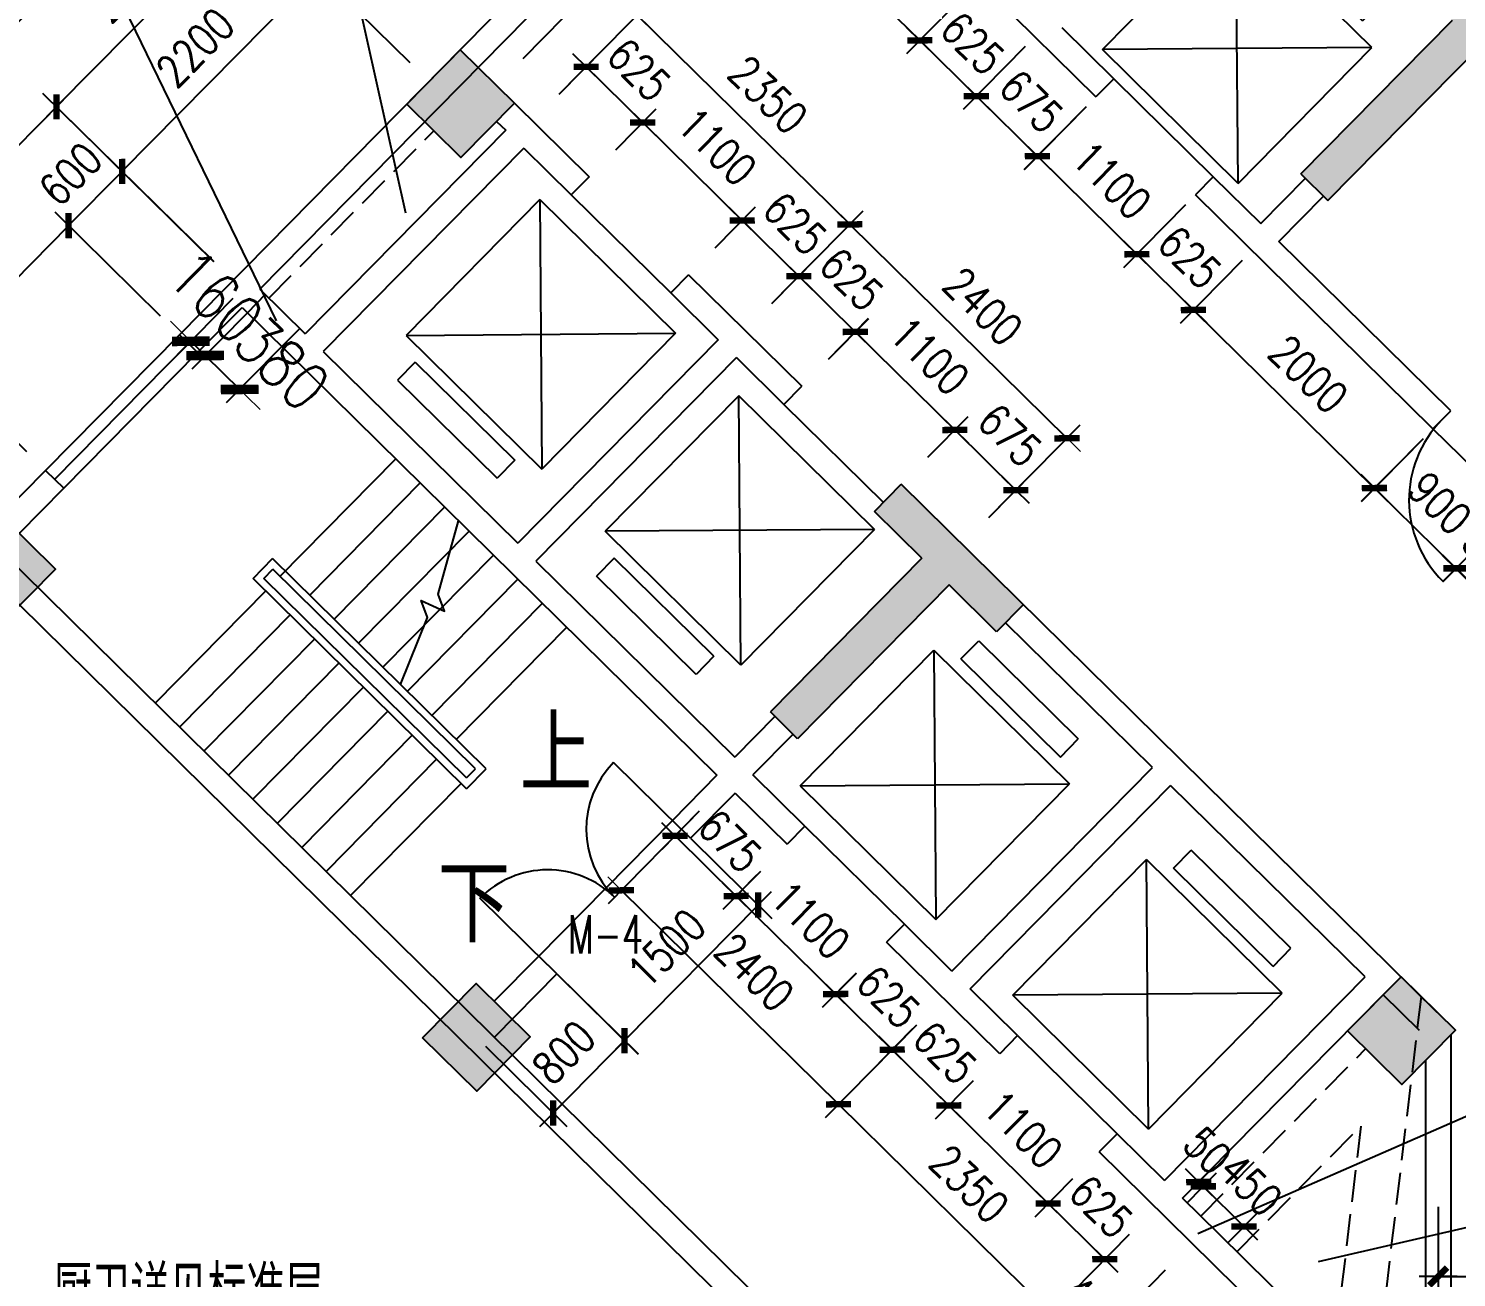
# Model space of a CAD drawing. Extents: x -357449 to -117302, y 127569 to 244935.
# Drawn here: x -188552 to -177310, y 225744 to 235580 of the extents above; entities that cross this region are included whole.
import ezdxf
from ezdxf.enums import TextEntityAlignment as Align

# ---------------------------------------------------------------- set-up
doc = ezdxf.new("R2010")
doc.units = 0
doc.header["$MEASUREMENT"] = 0
doc.linetypes.add('DASH', pattern=[0.35, 0.25, -0.1])
doc.layers.get('0').update_dxf_attribs({"linetype": 'CONTINUOUS'})
doc.layers.get('DEFPOINTS').update_dxf_attribs({"linetype": 'CONTINUOUS'})
for name, color, linetype in [('1', 8, 'CONTINUOUS'), ('2', 4, 'CONTINUOUS'), ('COLUMN', 4, 'CONTINUOUS'), ('F', 31, 'CONTINUOUS'), ('WALL', 1, 'CONTINUOUS'), ('WINDOW', 4, 'CONTINUOUS'), ('WINDOWS', 4, 'CONTINUOUS'), ('阳台', 4, 'CONTINUOUS')]:
    doc.layers.add(name, color=color, linetype=linetype)
doc.layers.add('AXIS', color=3, linetype='CONTINUOUS', lineweight=9)
doc.styles.add('_HZTXT', font='txt.shx', dxfattribs={"bigfont": 'fs.shx'})
doc.styles.add('DIM_FONT', font='SIMPLEX.shx', dxfattribs={"width": 0.8})
doc.styles.add('FS', font='txt.shx', dxfattribs={"width": 0.66, "height": 150, "bigfont": 'fs.shx'})
doc.styles.add('H1', font='SimSun.ttf')
doc.dimstyles.new('DIMN-200', dxfattribs={"dimtxt": 300, "dimasz": 1, "dimexe": 250, "dimexo": 0, "dimgap": 150, "dimtad": 1, "dimdec": 0, "dimdsep": 46, "dimtxsty": 'DIM_FONT', "dimblk": '_DIMX', "dimcen": 2.5, "dimclrd": 256, "dimclre": 256, "dimclrt": 4, "dimadec": 0, "dimazin": 0, "dimtfac": 1, "dimtdec": 0, "dimtix": 1, "dimtmove": 2, "dimatfit": 3, "dimldrblk": '_DIMX', "dimfxl": 0, "dimtolj": 1, "dimtzin": 0, "dimarcsym": 0})
doc.dimstyles.get("Standard").update_dxf_attribs({"dimtxt": 375, "dimasz": 1, "dimexe": 150, "dimexo": 0, "dimgap": 200, "dimtad": 1, "dimdec": 0, "dimzin": 0, "dimdsep": 46, "dimtxsty": 'DIM_FONT', "dimblk1": '_DIMX', "dimblk2": '_DIMX', "dimsah": 1, "dimcen": 200, "dimclrd": 256, "dimclre": 256, "dimclrt": 4, "dimadec": 0, "dimazin": 0, "dimtfac": 1, "dimtdec": 0, "dimtix": 1, "dimtmove": 2, "dimatfit": 3, "dimldrblk": '_DIMX', "dimfxl": 0, "dimtolj": 1, "dimtzin": 0, "dimarcsym": 0})

# ---------------------------------------------------------------- blocks, each defined once
blk = doc.blocks.new('_DIMX')
blk.add_line((-150, 0), (150, 0))
at = {"const_width": 50}
blk.add_lwpolyline([(-70, -70), (70, 70)], dxfattribs=at)
blk = doc.blocks.new('*D1625')
at = {"layer": 'AXIS', "lineweight": -2}
for p, q in [((-180837, 239793), (-179420, 241231)), ((-171905, 233614), (-179525, 241123)), ((-173216, 232283), (-171799, 233721))]:
    blk.add_line(p, q, dxfattribs=at)
at = {"layer": 'DEFPOINTS', "color": 0}
for p in [(-179526, 241124), (-180837, 239793), (-173216, 232283)]:
    blk.add_point(p, dxfattribs=at)
at = {"layer": 'AXIS', "lineweight": -2}
for p, rotation in [((-179526, 241124), 135.4212849043528), ((-171904, 233614), 315.4212849043528)]:
    blk.add_blockref('_DIMX', p, dxfattribs=dict(at, rotation=rotation))
at = {"layer": 'AXIS', "color": 4, "insert": (-175522, 237565), "char_height": 250, "attachment_point": 5, "rotation": 315.4213, "style": 'DIM_FONT'}
blk.add_mtext('\\A1;10700', dxfattribs=at)
blk = doc.blocks.new('*D1510')
at = {"layer": 'AXIS', "lineweight": -2}
for p, q in [((-181126, 239797), (-182959, 241603)), ((-182853, 241497), (-202293, 221770)), ((-200567, 220068), (-202400, 221875))]:
    blk.add_line(p, q, dxfattribs=at)
at = {"layer": 'DEFPOINTS', "color": 0}
for p in [(-181126, 239797), (-202293, 221769), (-200567, 220068)]:
    blk.add_point(p, dxfattribs=at)
at = {"layer": 'AXIS', "lineweight": -2}
for p, rotation in [((-182853, 241498), 45.42128490415822), ((-202293, 221769), 225.4212849041582)]:
    blk.add_blockref('_DIMX', p, dxfattribs=dict(at, rotation=rotation))
at = {"layer": 'AXIS', "color": 4, "insert": (-192769, 231827), "char_height": 250, "attachment_point": 5, "rotation": 45.4213, "style": 'DIM_FONT'}
blk.add_mtext('\\A1;27698', dxfattribs=at)
blk = doc.blocks.new('A$C42896F79')
at = {"layer": '1'}
for p, q in [((1121, 2195), (68, 1126)), ((1121, 2195), (2189, 1142)), ((1121, 2195), (1137, 73)), ((68, 1126), (2189, 1142)), ((68, 1126), (1137, 73)), ((2189, 1142), (1137, 73)), ((140, 915), (0, 772)), ((140, 915), (924, 142)), ((0, 772), (784, 0)), ((924, 142), (784, 0))]:
    blk.add_line(p, q, dxfattribs=at)
blk = doc.blocks.new('*D1635')
at = {"layer": 'AXIS', "lineweight": -2}
for p, q in [((-187092, 233743), (-187922, 234560)), ((-188237, 234028), (-187815, 234455)), ((-187815, 234456), (-187814, 234457)), ((-187513, 233315), (-188343, 234133)), ((-188237, 234027), (-188238, 234026))]:
    blk.add_line(p, q, dxfattribs=at)
at = {"layer": 'DEFPOINTS', "color": 0}
for p in [(-187815, 234455), (-187092, 233743), (-187513, 233315)]:
    blk.add_point(p, dxfattribs=at)
at = {"layer": 'AXIS', "lineweight": -2}
for p, rotation in [((-187815, 234455), 225.421284904168), ((-188237, 234028), 45.42128490416798)]:
    blk.add_blockref('_DIMX', p, dxfattribs=dict(at, rotation=rotation))
at = {"layer": 'AXIS', "color": 4, "insert": (-188222, 234434), "char_height": 250, "attachment_point": 5, "rotation": 45.4213, "style": 'DIM_FONT'}
blk.add_mtext('\\A1;600', dxfattribs=at)
blk = doc.blocks.new('*D1628')
at = {"layer": 'AXIS', "lineweight": -2}
for p, q in [((-184916, 235951), (-185746, 236769)), ((-185640, 236663), (-186271, 236023)), ((-185548, 235310), (-186378, 236127))]:
    blk.add_line(p, q, dxfattribs=at)
at = {"layer": 'DEFPOINTS', "color": 0}
for p in [(-186271, 236022), (-184916, 235951), (-185548, 235310)]:
    blk.add_point(p, dxfattribs=at)
at = {"layer": 'AXIS', "lineweight": -2}
for p, rotation in [((-185640, 236663), 45.42128490416662), ((-186271, 236022), 225.4212849041666)]:
    blk.add_blockref('_DIMX', p, dxfattribs=dict(at, rotation=rotation))
at = {"layer": 'AXIS', "color": 4, "insert": (-186151, 236536), "char_height": 250, "attachment_point": 5, "rotation": 45.4213, "style": 'DIM_FONT'}
blk.add_mtext('\\A1;900', dxfattribs=at)
blk = doc.blocks.new('*D698')
at = {"layer": 'DEFPOINTS', "color": 0}
for p in [(-176931, 231718), (-176718, 231507), (-177101, 231118)]:
    blk.add_point(p, dxfattribs=at)
at = {"layer": 'WINDOW', "lineweight": -2}
for p, q in [((-176931, 231718), (-177420, 231222)), ((-176718, 231507), (-177207, 231011)), ((-177316, 231329), (-177316, 231330)), ((-177315, 231328), (-177101, 231118)), ((-177101, 231117), (-177100, 231116))]:
    blk.add_line(p, q, dxfattribs=at)
for p, rotation in [((-177315, 231328), 315.4212849012927), ((-177101, 231118), 135.4212849012927)]:
    blk.add_blockref('_DIMX', p, dxfattribs=dict(at, rotation=rotation))
at = {"layer": 'WINDOW', "color": 4, "insert": (-177015, 231419), "char_height": 250, "attachment_point": 5, "rotation": 315.4213, "style": 'DIM_FONT'}
blk.add_mtext('\\A1;300', dxfattribs=at)
blk = doc.blocks.new('*D694')
at = {"layer": 'DEFPOINTS', "color": 0}
for p in [(-179442, 234192), (-178997, 233753), (-179381, 233364)]:
    blk.add_point(p, dxfattribs=at)
at = {"layer": 'WINDOW', "lineweight": -2}
for p, q in [((-179442, 234192), (-179931, 233696)), ((-179826, 233803), (-179827, 233804)), ((-179826, 233803), (-179381, 233364)), ((-178997, 233753), (-179486, 233257)), ((-179380, 233363), (-179379, 233363))]:
    blk.add_line(p, q, dxfattribs=at)
for p, rotation in [((-179826, 233803), 315.4212848956553), ((-179381, 233364), 135.4212848956553)]:
    blk.add_blockref('_DIMX', p, dxfattribs=dict(at, rotation=rotation))
at = {"layer": 'WINDOW', "color": 4, "insert": (-179410, 233779), "char_height": 250, "attachment_point": 5, "rotation": 315.4213, "style": 'DIM_FONT'}
blk.add_mtext('\\A1;625', dxfattribs=at)
blk = doc.blocks.new('*D691')
at = {"layer": 'DEFPOINTS', "color": 0}
for p in [(-181152, 235876), (-180706, 235438), (-181090, 235048)]:
    blk.add_point(p, dxfattribs=at)
at = {"layer": 'WINDOW', "lineweight": -2}
for p, q in [((-181152, 235876), (-181641, 235380)), ((-181536, 235488), (-181537, 235489)), ((-181535, 235487), (-181090, 235048)), ((-180706, 235438), (-181195, 234942)), ((-181089, 235048), (-181089, 235047))]:
    blk.add_line(p, q, dxfattribs=at)
for p, rotation in [((-181535, 235487), 315.421284895061), ((-181090, 235048), 135.421284895061)]:
    blk.add_blockref('_DIMX', p, dxfattribs=dict(at, rotation=rotation))
at = {"layer": 'WINDOW', "color": 4, "insert": (-181120, 235464), "char_height": 250, "attachment_point": 5, "rotation": 315.4213, "style": 'DIM_FONT'}
blk.add_mtext('\\A1;625', dxfattribs=at)
blk = doc.blocks.new('*D692')
at = {"layer": 'DEFPOINTS', "color": 0}
for p in [(-180706, 235438), (-180226, 234964), (-180609, 234575)]:
    blk.add_point(p, dxfattribs=at)
at = {"layer": 'WINDOW', "lineweight": -2}
for p, q in [((-180706, 235438), (-181195, 234942)), ((-181091, 235049), (-181091, 235050)), ((-181090, 235048), (-180609, 234575)), ((-180226, 234964), (-180715, 234468)), ((-180609, 234574), (-180608, 234573))]:
    blk.add_line(p, q, dxfattribs=at)
for p, rotation in [((-181090, 235048), 315.4212848955697), ((-180609, 234575), 135.4212848955697)]:
    blk.add_blockref('_DIMX', p, dxfattribs=dict(at, rotation=rotation))
at = {"layer": 'WINDOW', "color": 4, "insert": (-180657, 235007), "char_height": 250, "attachment_point": 5, "rotation": 315.4213, "style": 'DIM_FONT'}
blk.add_mtext('\\A1;675', dxfattribs=at)
blk = doc.blocks.new('*D705')
at = {"layer": 'DEFPOINTS', "color": 0}
for p in [(-181471, 232204), (-180779, 231945), (-180991, 231730)]:
    blk.add_point(p, dxfattribs=at)
at = {"layer": 'WINDOW', "lineweight": -2}
for p, q in [((-181471, 232204), (-181154, 232526)), ((-181260, 232420), (-181261, 232420)), ((-181259, 232419), (-180779, 231945)), ((-180991, 231730), (-180673, 232052)), ((-180778, 231944), (-180777, 231944))]:
    blk.add_line(p, q, dxfattribs=at)
for p, rotation in [((-181259, 232419), 315.4212849043567), ((-180779, 231945), 135.4212849043567)]:
    blk.add_blockref('_DIMX', p, dxfattribs=dict(at, rotation=rotation))
at = {"layer": 'WINDOW', "color": 4, "insert": (-180826, 232378), "char_height": 250, "attachment_point": 5, "rotation": 315.4213, "style": 'DIM_FONT'}
blk.add_mtext('\\A1;675', dxfattribs=at)
blk = doc.blocks.new('*D703')
at = {"layer": 'DEFPOINTS', "color": 0}
for p in [(-182700, 233415), (-182043, 233191), (-182255, 232976)]:
    blk.add_point(p, dxfattribs=at)
at = {"layer": 'WINDOW', "lineweight": -2}
for p, q in [((-182700, 233415), (-182383, 233737)), ((-182489, 233630), (-182490, 233631)), ((-182488, 233630), (-182043, 233191)), ((-182255, 232976), (-181938, 233298)), ((-182042, 233190), (-182042, 233190))]:
    blk.add_line(p, q, dxfattribs=at)
for p, rotation in [((-182488, 233630), 315.4212849043521), ((-182043, 233191), 135.4212849043521)]:
    blk.add_blockref('_DIMX', p, dxfattribs=dict(at, rotation=rotation))
at = {"layer": 'WINDOW', "color": 4, "insert": (-182073, 233606), "char_height": 250, "attachment_point": 5, "rotation": 315.4213, "style": 'DIM_FONT'}
blk.add_mtext('\\A1;625', dxfattribs=at)
blk = doc.blocks.new('*D702')
at = {"layer": 'DEFPOINTS', "color": 0}
for p in [(-183145, 233853), (-182488, 233630), (-182700, 233415)]:
    blk.add_point(p, dxfattribs=at)
at = {"layer": 'WINDOW', "lineweight": -2}
for p, q in [((-183145, 233853), (-182828, 234175)), ((-182934, 234069), (-182935, 234070)), ((-182933, 234068), (-182488, 233630)), ((-182700, 233415), (-182383, 233737)), ((-182487, 233629), (-182487, 233628))]:
    blk.add_line(p, q, dxfattribs=at)
for p, rotation in [((-182933, 234068), 315.4212849043577), ((-182488, 233630), 135.4212849043577)]:
    blk.add_blockref('_DIMX', p, dxfattribs=dict(at, rotation=rotation))
at = {"layer": 'WINDOW', "color": 4, "insert": (-182518, 234045), "char_height": 250, "attachment_point": 5, "rotation": 315.4213, "style": 'DIM_FONT'}
blk.add_mtext('\\A1;625', dxfattribs=at)
blk = doc.blocks.new('*D700')
at = {"layer": 'DEFPOINTS', "color": 0}
for p in [(-184374, 235064), (-183717, 234840), (-183929, 234625)]:
    blk.add_point(p, dxfattribs=at)
at = {"layer": 'WINDOW', "lineweight": -2}
for p, q in [((-184374, 235064), (-184057, 235386)), ((-184163, 235280), (-184163, 235281)), ((-184162, 235279), (-183717, 234840)), ((-183929, 234625), (-183612, 234947)), ((-183716, 234840), (-183715, 234839))]:
    blk.add_line(p, q, dxfattribs=at)
for p, rotation in [((-184162, 235279), 315.4212849043511), ((-183717, 234840), 135.4212849043511)]:
    blk.add_blockref('_DIMX', p, dxfattribs=dict(at, rotation=rotation))
at = {"layer": 'WINDOW', "color": 4, "insert": (-183746, 235256), "char_height": 250, "attachment_point": 5, "rotation": 315.4213, "style": 'DIM_FONT'}
blk.add_mtext('\\A1;625', dxfattribs=at)
blk = doc.blocks.new('*D687')
at = {"layer": 'AXIS', "lineweight": -2}
for p, q in [((-184659, 235345), (-183939, 236075)), ((-184045, 235969), (-184046, 235969)), ((-184045, 235968), (-183760, 235687)), ((-184374, 235064), (-183655, 235794)), ((-183759, 235687), (-183758, 235686))]:
    blk.add_line(p, q, dxfattribs=at)
at = {"layer": 'DEFPOINTS', "color": 0}
for p in [(-183760, 235687), (-184659, 235345), (-184374, 235064)]:
    blk.add_point(p, dxfattribs=at)
at = {"layer": 'AXIS', "lineweight": -2}
for p, rotation in [((-184045, 235968), 315.421284904351), ((-183760, 235687), 135.4212849043509)]:
    blk.add_blockref('_DIMX', p, dxfattribs=dict(at, rotation=rotation))
at = {"layer": 'AXIS', "color": 4, "insert": (-183709, 236023), "char_height": 250, "attachment_point": 5, "rotation": 315.4213, "style": 'DIM_FONT'}
blk.add_mtext('\\A1;400', dxfattribs=at)
blk = doc.blocks.new('*D707')
at = {"layer": 'AXIS', "lineweight": -2}
for p, q in [((-181561, 227732), (-182281, 227002)), ((-180502, 225460), (-182175, 227108)), ((-179887, 226082), (-180607, 225352))]:
    blk.add_line(p, q, dxfattribs=at)
at = {"layer": 'DEFPOINTS', "color": 0}
for p in [(-181561, 227732), (-182175, 227108), (-179887, 226082)]:
    blk.add_point(p, dxfattribs=at)
at = {"layer": 'AXIS', "lineweight": -2}
for p, rotation in [((-182175, 227108), 135.4212849040186), ((-180501, 225459), 315.4212849040186)]:
    blk.add_blockref('_DIMX', p, dxfattribs=dict(at, rotation=rotation))
at = {"layer": 'AXIS', "color": 4, "insert": (-181145, 226480), "char_height": 250, "attachment_point": 5, "rotation": 315.4213, "style": 'DIM_FONT'}
blk.add_mtext('\\A1;2350', dxfattribs=at)
blk = doc.blocks.new('*D714')
at = {"layer": 'AXIS', "lineweight": -2}
for p, q in [((-179887, 226082), (-180607, 225352)), ((-179602, 225802), (-180322, 225071)), ((-180502, 225460), (-180503, 225460)), ((-180216, 225178), (-180501, 225459)), ((-180216, 225178), (-180215, 225177))]:
    blk.add_line(p, q, dxfattribs=at)
at = {"layer": 'DEFPOINTS', "color": 0}
for p in [(-179887, 226082), (-179602, 225802), (-180501, 225459)]:
    blk.add_point(p, dxfattribs=at)
at = {"layer": 'AXIS', "lineweight": -2}
for p, rotation in [((-180501, 225459), 315.4212849058632), ((-180216, 225178), 135.4212849058632)]:
    blk.add_blockref('_DIMX', p, dxfattribs=dict(at, rotation=rotation))
at = {"layer": 'AXIS', "color": 4, "insert": (-180166, 225515), "char_height": 250, "attachment_point": 5, "rotation": 315.4213, "style": 'DIM_FONT'}
blk.add_mtext('\\A1;400', dxfattribs=at)
blk = doc.blocks.new('*D713')
at = {"layer": 'DEFPOINTS', "color": 0}
for p in [(-180332, 226521), (-179887, 226082), (-180079, 225888)]:
    blk.add_point(p, dxfattribs=at)
at = {"layer": 'WINDOW', "lineweight": -2}
for p, q in [((-180332, 226521), (-180629, 226220)), ((-180525, 226327), (-180525, 226328)), ((-180524, 226327), (-180079, 225888)), ((-179887, 226082), (-180184, 225781)), ((-180078, 225887), (-180077, 225887))]:
    blk.add_line(p, q, dxfattribs=at)
for p, rotation in [((-180524, 226327), 315.4212849040238), ((-180079, 225888), 135.4212849040238)]:
    blk.add_blockref('_DIMX', p, dxfattribs=dict(at, rotation=rotation))
at = {"layer": 'WINDOW', "color": 4, "insert": (-180108, 226303), "char_height": 250, "attachment_point": 5, "rotation": 315.4213, "style": 'DIM_FONT'}
blk.add_mtext('\\A1;625', dxfattribs=at)
blk = doc.blocks.new('*D711')
at = {"layer": 'DEFPOINTS', "color": 0}
for p in [(-182037, 228139), (-181592, 227701), (-181752, 227538)]:
    blk.add_point(p, dxfattribs=at)
at = {"layer": 'WINDOW', "lineweight": -2}
for p, q in [((-182037, 228139), (-182303, 227869)), ((-182198, 227977), (-182199, 227978)), ((-182198, 227976), (-181752, 227538)), ((-181592, 227701), (-181858, 227431)), ((-181752, 227537), (-181751, 227536))]:
    blk.add_line(p, q, dxfattribs=at)
for p, rotation in [((-182198, 227976), 315.4212849040234), ((-181752, 227538), 135.4212849040234)]:
    blk.add_blockref('_DIMX', p, dxfattribs=dict(at, rotation=rotation))
at = {"layer": 'WINDOW', "color": 4, "insert": (-181782, 227953), "char_height": 250, "attachment_point": 5, "rotation": 315.4213, "style": 'DIM_FONT'}
blk.add_mtext('\\A1;625', dxfattribs=at)
blk = doc.blocks.new('*D708')
at = {"layer": 'AXIS', "lineweight": -2}
for p, q in [((-183271, 229416), (-183990, 228686)), ((-182176, 227109), (-183884, 228792)), ((-181561, 227732), (-182281, 227002))]:
    blk.add_line(p, q, dxfattribs=at)
at = {"layer": 'DEFPOINTS', "color": 0}
for p in [(-183271, 229416), (-183885, 228793), (-181561, 227732)]:
    blk.add_point(p, dxfattribs=at)
at = {"layer": 'AXIS', "lineweight": -2}
for p, rotation in [((-183885, 228793), 135.4212849051306), ((-182175, 227108), 315.4212849051306)]:
    blk.add_blockref('_DIMX', p, dxfattribs=dict(at, rotation=rotation))
at = {"layer": 'AXIS', "color": 4, "insert": (-182837, 228147), "char_height": 250, "attachment_point": 5, "rotation": 315.4213, "style": 'DIM_FONT'}
blk.add_mtext('\\A1;2400', dxfattribs=at)
blk = doc.blocks.new('*D712')
at = {"layer": 'DEFPOINTS', "color": 0}
for p in [(-181561, 227732), (-181116, 227293), (-181307, 227099)]:
    blk.add_point(p, dxfattribs=at)
at = {"layer": 'WINDOW', "lineweight": -2}
for p, q in [((-181561, 227732), (-181858, 227431)), ((-181753, 227538), (-181754, 227539)), ((-181752, 227538), (-181307, 227099)), ((-181116, 227293), (-181413, 226992)), ((-181307, 227098), (-181306, 227097))]:
    blk.add_line(p, q, dxfattribs=at)
for p, rotation in [((-181752, 227538), 315.4212849040208), ((-181307, 227099), 135.4212849040208)]:
    blk.add_blockref('_DIMX', p, dxfattribs=dict(at, rotation=rotation))
at = {"layer": 'WINDOW', "color": 4, "insert": (-181337, 227514), "char_height": 250, "attachment_point": 5, "rotation": 315.4213, "style": 'DIM_FONT'}
blk.add_mtext('\\A1;625', dxfattribs=at)
blk = doc.blocks.new('*D709')
at = {"layer": 'DEFPOINTS', "color": 0}
for p in [(-183271, 229416), (-182790, 228942), (-182981, 228748)]:
    blk.add_point(p, dxfattribs=at)
at = {"layer": 'WINDOW', "lineweight": -2}
for p, q in [((-183271, 229416), (-183567, 229115)), ((-183463, 229223), (-183463, 229223)), ((-183462, 229222), (-182981, 228748)), ((-182790, 228942), (-183086, 228641)), ((-182980, 228748), (-182980, 228747))]:
    blk.add_line(p, q, dxfattribs=at)
for p, rotation in [((-183462, 229222), 315.4212849051298), ((-182981, 228748), 135.4212849051298)]:
    blk.add_blockref('_DIMX', p, dxfattribs=dict(at, rotation=rotation))
at = {"layer": 'WINDOW', "color": 4, "insert": (-183029, 229181), "char_height": 250, "attachment_point": 5, "rotation": 315.4213, "style": 'DIM_FONT'}
blk.add_mtext('\\A1;675', dxfattribs=at)
blk = doc.blocks.new('*D715')
at = {"layer": 'DEFPOINTS', "color": 0}
for p in [(-184393, 228135), (-184955, 227565), (-184422, 227039)]:
    blk.add_point(p, dxfattribs=at)
at = {"layer": 'WINDOW', "lineweight": -2}
for p, q in [((-184393, 228135), (-183753, 227504)), ((-184955, 227565), (-184315, 226934)), ((-183860, 227609), (-184422, 227039)), ((-183859, 227610), (-183859, 227611)), ((-184422, 227039), (-184423, 227038))]:
    blk.add_line(p, q, dxfattribs=at)
for p, rotation in [((-183860, 227609), 225.4212849032999), ((-184422, 227039), 45.42128490329991)]:
    blk.add_blockref('_DIMX', p, dxfattribs=dict(at, rotation=rotation))
at = {"layer": 'WINDOW', "color": 4, "insert": (-184337, 227517), "char_height": 250, "attachment_point": 5, "rotation": 45.4213, "style": 'DIM_FONT'}
blk.add_mtext('\\A1;800', dxfattribs=at)
blk = doc.blocks.new('*D734')
at = {"layer": 'DEFPOINTS', "color": 0}
for p in [(-185548, 235310), (-188332, 234964), (-187092, 233743)]:
    blk.add_point(p, dxfattribs=at)
at = {"layer": 'WINDOW', "lineweight": -2}
for p, q in [((-185548, 235310), (-186895, 236636)), ((-186789, 236530), (-188331, 234965)), ((-187092, 233743), (-188439, 235069))]:
    blk.add_line(p, q, dxfattribs=at)
for p, rotation in [((-186788, 236531), 45.42128490416941), ((-188332, 234964), 225.4212849041694)]:
    blk.add_blockref('_DIMX', p, dxfattribs=dict(at, rotation=rotation))
at = {"layer": 'WINDOW', "color": 4, "insert": (-187756, 235941), "char_height": 250, "attachment_point": 5, "rotation": 45.4213, "style": 'DIM_FONT'}
blk.add_mtext('\\A1;2200', dxfattribs=at)
blk = doc.blocks.new('*D732')
at = {"layer": 'AXIS', "lineweight": -2}
for p, q in [((-188333, 234963), (-190367, 232899)), ((-187863, 234502), (-188439, 235069)), ((-189899, 232437), (-190474, 233004))]:
    blk.add_line(p, q, dxfattribs=at)
at = {"layer": 'DEFPOINTS', "color": 0}
for p in [(-187863, 234502), (-190368, 232899), (-189899, 232437)]:
    blk.add_point(p, dxfattribs=at)
at = {"layer": 'AXIS', "lineweight": -2}
for p, rotation in [((-188332, 234964), 45.42128490417358), ((-190368, 232899), 225.4212849041736)]:
    blk.add_blockref('_DIMX', p, dxfattribs=dict(at, rotation=rotation))
at = {"layer": 'AXIS', "color": 4, "insert": (-189546, 234124), "char_height": 250, "attachment_point": 5, "rotation": 45.4213, "style": 'DIM_FONT'}
blk.add_mtext('\\A1;2900', dxfattribs=at)
blk = doc.blocks.new('*D812')
at = {"layer": 'DEFPOINTS', "color": 0}
for p in [(-181116, 227293), (-181307, 227099), (-180332, 226521)]:
    blk.add_point(p, dxfattribs=at)
at = {"layer": 'WINDOW', "lineweight": -2}
for p, q in [((-181116, 227293), (-181413, 226992)), ((-180525, 226327), (-181307, 227098)), ((-180332, 226521), (-180629, 226220))]:
    blk.add_line(p, q, dxfattribs=at)
for p, rotation in [((-181307, 227099), 135.4212849040252), ((-180524, 226327), 315.4212849040251)]:
    blk.add_blockref('_DIMX', p, dxfattribs=dict(at, rotation=rotation))
at = {"layer": 'WINDOW', "color": 4, "insert": (-180723, 226909), "char_height": 250, "attachment_point": 5, "rotation": 315.4213, "style": 'DIM_FONT'}
blk.add_mtext('\\A1;1100', dxfattribs=at)
blk = doc.blocks.new('*D1181')
at = {"layer": 'AXIS', "lineweight": -2}
for p, q in [((-186829, 233342), (-187266, 232898)), ((-186558, 233076), (-186996, 232632)), ((-187162, 233006), (-187163, 233007)), ((-187161, 233005), (-186890, 232738)), ((-186889, 232737), (-186888, 232736))]:
    blk.add_line(p, q, dxfattribs=at)
at = {"layer": 'DEFPOINTS', "color": 0}
for p in [(-186829, 233342), (-186558, 233076), (-186890, 232738)]:
    blk.add_point(p, dxfattribs=at)
at = {"layer": 'AXIS', "lineweight": -2, "xscale": 1.5, "yscale": 1.5, "zscale": 1.5}
for p, rotation in [((-187161, 233005), 315.4212849050134), ((-186890, 232738), 135.4212849050134)]:
    blk.add_blockref('_DIMX', p, dxfattribs=dict(at, rotation=rotation))
at = {"layer": 'AXIS', "color": 4, "insert": (-186557, 232942), "char_height": 375, "attachment_point": 5, "rotation": 315.4213, "style": 'DIM_FONT'}
blk.add_mtext('\\A1;380', dxfattribs=at)
blk = doc.blocks.new('*D1180')
at = {"layer": 'AXIS', "lineweight": -2}
for p, q in [((-186943, 233455), (-187380, 233011)), ((-186829, 233342), (-187266, 232898)), ((-187276, 233118), (-187277, 233120)), ((-187161, 233005), (-187275, 233117)), ((-187160, 233004), (-187159, 233003))]:
    blk.add_line(p, q, dxfattribs=at)
at = {"layer": 'DEFPOINTS', "color": 0}
for p in [(-186943, 233455), (-186829, 233342), (-187275, 233117)]:
    blk.add_point(p, dxfattribs=at)
at = {"layer": 'AXIS', "lineweight": -2, "xscale": 1.5, "yscale": 1.5, "zscale": 1.5}
for p, rotation in [((-187275, 233117), 315.4212849044893), ((-187161, 233005), 135.4212849044893)]:
    blk.add_blockref('_DIMX', p, dxfattribs=dict(at, rotation=rotation))
at = {"layer": 'AXIS', "color": 4, "insert": (-187077, 233472), "char_height": 375, "attachment_point": 5, "rotation": 315.4213, "style": 'DIM_FONT'}
blk.add_mtext('\\A1;160', dxfattribs=at)
blk = doc.blocks.new('*D1188')
at = {"layer": 'DEFPOINTS', "color": 0}
for p in [(-179339, 226496), (-179466, 226368), (-179430, 226333)]:
    blk.add_point(p, dxfattribs=at)
at = {"layer": 'WINDOW', "lineweight": -2}
for p, q in [((-179466, 226368), (-179233, 226603)), ((-179430, 226333), (-179198, 226568)), ((-179339, 226497), (-179340, 226498)), ((-179303, 226461), (-179339, 226496)), ((-179302, 226461), (-179302, 226460))]:
    blk.add_line(p, q, dxfattribs=at)
for p, rotation in [((-179339, 226496), 315.4212849043203), ((-179303, 226461), 135.4212849043203)]:
    blk.add_blockref('_DIMX', p, dxfattribs=dict(at, rotation=rotation))
at = {"layer": 'WINDOW', "color": 4, "insert": (-179269, 226743), "char_height": 250, "attachment_point": 5, "rotation": 315.4213, "style": 'DIM_FONT'}
blk.add_mtext('\\A1;50', dxfattribs=at)

msp = doc.modelspace()

# ---------------------------------------------------------------- hatches: boundary and pattern name
at = {"layer": 'COLUMN'}
for points in [[(-177128.11, 235436.03), (-176754.16, 235067.54), (-176543.59, 235281.23), (-177505.18, 236228.78), (-177715.74, 236015.09), (-177341.79, 235646.6), (-178535, 234435.71), (-178321.32, 234225.15)], [(-185153.81, 235412.38), (-185574.95, 234985.01), (-185147.57, 234563.87), (-184726.44, 234991.24)], [(-181304.34, 231197.93), (-180930.39, 230829.44), (-180719.83, 231043.12), (-181681.41, 231990.67), (-181891.98, 231776.99), (-181518.03, 231408.49), (-182711.24, 230197.61), (-182497.55, 229987.04)], [(-188768.54, 231744.1), (-189189.67, 231316.73), (-188762.3, 230895.6), (-188341.17, 231322.97)], [(-177746.03, 228112.74), (-178167.16, 227685.37), (-177739.79, 227264.23), (-177318.66, 227691.6)], [(-185029.03, 228059.19), (-185450.17, 227631.81), (-185022.79, 227210.68), (-184601.66, 227638.05)]]:
    msp.add_hatch(color=256, dxfattribs=at).paths.add_polyline_path(points)

# ---------------------------------------------------------------- linework, layer by layer
at = {"layer": '1'}
for p, q in [((-180007.8, 235185.04), (-179224.28, 234412.97)), ((-184279.18, 234269.73), (-183495.67, 233497.65)), ((-182605.31, 232620.29), (-181821.79, 231848.21)), ((-182439.45, 229298.02), (-181655.94, 228525.94)), ((-180765.58, 227648.58), (-179982.06, 226876.5))]:
    msp.add_line(p, q, dxfattribs=at)
at = {"layer": '2'}
for p, q in [((-186688.25, 233484.78), (-186828.62, 233342.33)), ((-186417.58, 233218.07), (-186557.95, 233075.61))]:
    msp.add_line(p, q, dxfattribs=at)
at = {"layer": 'COLUMN'}
for p, q in [((-186600.79, 233277.99), (-188507.23, 237212.19)), ((-188417.59, 232100.24), (-187364.76, 233168.67)), ((-188346.37, 232030.06), (-187293.53, 233098.49)), ((-188275.14, 231959.87), (-187222.3, 233028.3)), ((-186572.93, 231265.26), (-185660.47, 232191.23)), ((-186338.5, 231118.48), (-185468.16, 232001.72)), ((-177415.36, 231226.52), (-176783.66, 231867.58)), ((-186146.18, 230928.97), (-185275.84, 231812.21)), ((-185953.86, 230739.46), (-185083.52, 231622.7)), ((-186784.95, 231249.56), (-186630.53, 231406.26)), ((-184949.54, 229749.8), (-186630.53, 231406.26)), ((-185761.54, 230549.95), (-184891.2, 231433.19)), ((-186700.1, 231250.18), (-186629.91, 231321.41)), ((-185034.39, 229749.18), (-186629.91, 231321.41)), ((-186685.23, 231151.29), (-187555.57, 230268.05)), ((-185103.95, 229593.1), (-186784.95, 231249.56)), ((-185104.58, 229677.95), (-186700.1, 231250.18)), ((-185569.23, 230360.44), (-184698.89, 231243.68)), ((-185376.91, 230170.93), (-184506.57, 231054.17)), ((-186492.91, 230961.78), (-187363.25, 230078.55)), ((-185184.59, 229981.42), (-184314.25, 230864.66)), ((-186300.59, 230772.27), (-187170.94, 229889.04)), ((-186108.28, 230582.76), (-186978.62, 229699.53)), ((-185915.96, 230393.25), (-186786.3, 229510.02)), ((-185723.64, 230203.74), (-186593.98, 229320.51)), ((-185531.32, 230014.23), (-186401.67, 229131)), ((-185339.01, 229824.72), (-186209.35, 228941.49)), ((-183411.2, 229272.83), (-183945.41, 229799.24)), ((-185104.58, 229677.95), (-185034.39, 229749.18)), ((-185103.95, 229593.1), (-184949.54, 229749.8)), ((-185146.69, 229635.21), (-186017.03, 228751.98)), ((-184464.03, 228204.4), (-184998.25, 228730.81)), ((-179347.36, 226089.01), (-176804.31, 227203.52))]:
    msp.add_line(p, q, dxfattribs=at)
for points in [[(-185574.95, 234985.01), (-185153.81, 235412.38), (-184726.44, 234991.24), (-185147.57, 234563.87), (-185574.95, 234985.01)], [(-189189.67, 231316.73), (-188768.54, 231744.1), (-188341.17, 231322.97), (-188762.3, 230895.6), (-189189.67, 231316.73)], [(-185624.2, 230414.62), (-185410.8, 230942.84), (-185460.15, 231075.38), (-185278.27, 230992.19), (-185327.62, 231124.72), (-185166.07, 231704.04)], [(-178167.16, 227685.37), (-177746.03, 228112.74), (-177318.66, 227691.6), (-177739.79, 227264.23), (-178167.16, 227685.37)], [(-185450.17, 227631.81), (-185029.03, 228059.19), (-184601.66, 227638.05), (-185022.79, 227210.68), (-185450.17, 227631.81)]]:
    msp.add_lwpolyline(points, dxfattribs=at)
for points in [[(-185516.34, 231178.76, 0, 60, 0), (-185694.41, 231354.23, 0, 0, 0), (-186508.77, 232156.71, 0, 0, 0), (-187533.53, 231116.77, 0, 0, 0), (-185403.79, 229018.12, 0, 0, 0)], [(-185224.21, 230890.9, 0, 60, 0), (-185046.14, 230715.43, 0, 0, 0), (-184521.49, 230198.44, 0, 0, 0)]]:
    msp.add_lwpolyline(points, format="xyseb", dxfattribs=at)
for centre, radius, start, end in [((-176783.66, 231867.58), 900, 135.421219, 225.421219), ((-183411.2, 229272.83), 750, 135.421285, 225.421285), ((-184464.03, 228204.4), 750, 45.421285, 135.421285)]:
    msp.add_arc(centre, radius, start, end, dxfattribs=at)
at = {"layer": 'WALL'}
for p, q in [((-181074.15, 235955.04), (-180148.18, 235042.59)), ((-187364.76, 233168.67), (-184767.77, 235804.14)), ((-186730.98, 233526.9), (-184625.32, 235663.76)), ((-178535, 234435.71), (-177341.79, 235646.6)), ((-180417.37, 235588.63), (-180007.8, 235185.04)), ((-178321.32, 234225.15), (-177128.11, 235436.03)), ((-180007.8, 235185.04), (-180148.18, 235042.59)), ((-184726.44, 234991.24), (-184138.8, 234412.19)), ((-184866.82, 234848.79), (-184795.59, 234778.6)), ((-184795.59, 234778.6), (-186374.84, 233175.95)), ((-184653.13, 234638.22), (-186232.38, 233035.58)), ((-184653.13, 234638.22), (-184279.18, 234269.73)), ((-184138.8, 234412.19), (-184279.18, 234269.73)), ((-179224.28, 234412.97), (-179364.66, 234270.51)), ((-179224.28, 234412.97), (-178850.33, 234044.47)), ((-178850.33, 234044.47), (-178499.39, 234400.62)), ((-178535, 234435.71), (-178321.32, 234225.15)), ((-177494.91, 232428.05), (-179364.66, 234270.51)), ((-178707.88, 233904.1), (-178356.93, 234260.24)), ((-177354.53, 232570.51), (-178707.88, 233904.1)), ((-183355.29, 233640.11), (-183495.67, 233497.65)), ((-183355.29, 233640.11), (-182464.93, 232762.75)), ((-186730.98, 233526.9), (-186374.84, 233175.95)), ((-186730.98, 233526.9), (-186374.84, 233175.95)), ((-183495.67, 233497.65), (-183121.72, 233129.16)), ((-187222.3, 233028.3), (-186871.36, 233384.44)), ((-186871.36, 233384.44), (-183131.85, 229699.53)), ((-187364.76, 233168.67), (-187222.3, 233028.3)), ((-183121.72, 233129.16), (-184700.96, 231526.52)), ((-186232.38, 233035.58), (-184700.96, 231526.52)), ((-182979.26, 232988.78), (-184558.51, 231386.14)), ((-182979.26, 232988.78), (-182605.31, 232620.29)), ((-182605.31, 232620.29), (-182464.93, 232762.75)), ((-177494.91, 232428.05), (-177354.53, 232570.51)), ((-188768.54, 231744.1), (-188417.59, 232100.24)), ((-188417.59, 232100.24), (-188275.14, 231959.87)), ((-188626.08, 231603.72), (-188275.14, 231959.87)), ((-181891.98, 231776.99), (-181681.41, 231990.67)), ((-177461.12, 227831.98), (-181681.41, 231990.67)), ((-181518.03, 231408.49), (-181891.98, 231776.99)), ((-188780.89, 231475.49), (-181216.22, 224021.25)), ((-184558.51, 231386.14), (-182991.48, 229841.98)), ((-181518.03, 231408.49), (-182711.24, 230197.61)), ((-188921.54, 231333.3), (-180430.62, 222966.33)), ((-181304.34, 231197.93), (-182497.55, 229987.04)), ((-180930.39, 230829.44), (-181304.34, 231197.93)), ((-180719.83, 231043.12), (-180930.39, 230829.44)), ((-179702.74, 229760.1), (-180860.21, 230900.66)), ((-182675.63, 230162.51), (-182991.48, 229841.98)), ((-182497.55, 229987.04), (-182711.24, 230197.61)), ((-182533.17, 230022.13), (-182849.02, 229701.6)), ((-183131.85, 229699.53), (-183482.8, 229343.38)), ((-182439.45, 229298.02), (-182849.02, 229701.6)), ((-181281.99, 228157.45), (-179702.74, 229760.1)), ((-181139.53, 228017.07), (-179560.28, 229619.72)), ((-178028.86, 228110.66), (-179560.28, 229619.72)), ((-182989.4, 229559.15), (-183340.34, 229203)), ((-182989.4, 229559.15), (-182579.83, 229155.56)), ((-183340.34, 229203), (-183482.8, 229343.38)), ((-182439.45, 229298.02), (-182579.83, 229155.56)), ((-181655.94, 228525.94), (-181796.32, 228383.48)), ((-181281.99, 228157.45), (-181655.94, 228525.94)), ((-180905.96, 227506.12), (-181796.32, 228383.48)), ((-184535.63, 228274.95), (-184886.58, 227918.81)), ((-184393.17, 228134.57), (-184535.63, 228274.95)), ((-184393.17, 228134.57), (-184884.5, 227635.97)), ((-179608.11, 226508.01), (-178028.86, 228110.66)), ((-180765.58, 227648.58), (-181139.53, 228017.07)), ((-179465.66, 226367.63), (-177886.41, 227970.28)), ((-177601.49, 227689.52), (-177886.41, 227970.28)), ((-177353.75, 227655.99), (-177353.75, 224944.15)), ((-180765.58, 227648.58), (-180905.96, 227506.12)), ((-177553.75, 227453.03), (-177553.75, 225026.13)), ((-179982.06, 226876.5), (-180122.44, 226734.05)), ((-179608.11, 226508.01), (-179982.06, 226876.5)), ((-178034.51, 224676.59), (-180122.44, 226734.05)), ((-179180.74, 226086.88), (-179465.66, 226367.63)), ((-177824.97, 224750.9), (-179180.74, 226086.88))]:
    msp.add_line(p, q, dxfattribs=at)
at = {"layer": 'WINDOW'}
for p, q in [((-176853.85, 231796.35), (-177494.91, 232428.05)), ((-184535.63, 228274.95), (-183482.8, 229343.38))]:
    msp.add_line(p, q, dxfattribs=at)
at = {"layer": 'WINDOWS'}
for p, q in [((-186586.35, 238642.3), (-185585.21, 234129.14)), ((-178397.08, 225870.36), (-177005.94, 226191.53))]:
    msp.add_line(p, q, dxfattribs=at)
at = {"layer": '阳台', "color": 8, "linetype": 'DASH', "ltscale": 1000}
for p, q in [((-186659.75, 233456.71), (-185361.26, 234774.44)), ((-177588.34, 227957.35), (-177896.4, 225376.59)), ((-179323.2, 226227.26), (-178024.71, 227544.99)), ((-179038.28, 225946.5), (-178062.67, 226936.57)), ((-178062.67, 226936.57), (-178248.88, 225376.59))]:
    msp.add_line(p, q, dxfattribs=at)

# ---------------------------------------------------------------- block references
at = {"layer": '1'}
for p, rotation in [((-177908.5, 236555.94), 179.9999999901344), ((-178613.9, 229108.25), 179.9999999999992)]:
    msp.add_blockref('A$C42896F79', p, dxfattribs=dict(at, rotation=rotation))
msp.add_blockref('A$C42896F79', (-185647.35, 232037.98), dxfattribs=at)
at = {"layer": '1', "xscale": -1}
for p, rotation in [((-184068.79, 230482.47), 270.8425698098684), ((-180299.3, 230769.04), 90.84256980986754)]:
    msp.add_blockref('A$C42896F79', p, dxfattribs=dict(at, rotation=rotation))

# ---------------------------------------------------------------- texts
at = {"linetype": 'Continuous', "style": '_HZTXT', "width": 0.8}
msp.add_text('厨卫详见标准层', height=400, dxfattribs=at).set_placement((-187293.32, 225638.72, 1642299785.45), align=Align.MIDDLE_CENTER)
at = {"layer": 'AXIS', "style": 'H1', "width": 0.8}
for s, p in [('上', (-184686.3, 229627.25)), ('下', (-185331.61, 228441.15))]:
    msp.add_text(s, height=525, dxfattribs=at).set_placement(p)
at = {"layer": 'F', "style": 'FS', "width": 0.66}
msp.add_text('M-4', height=300, dxfattribs=at).set_placement((-184305.5, 228296.69))

# ---------------------------------------------------------------- dimensions: what is measured, and where the dimension line sits
at = {"layer": 'AXIS'}
for p1, p2, distance, dimstyle, override, picture, middle in [((-181126.23, 239796.96), (-200566.96, 220068.22), -2423.69, 'DIMN-200', {"dimtxt": 250, "dimexe": 150, "dimzin": 0, "dimblk1": '_DIMX', "dimblk2": '_DIMX', "dimsah": 1, "dimcen": 200}, '*D1510', (-192768.83, 231826.77)), ((-173215.73, 232282.73), (-180837.2, 239792.94), -1868.6, 'Standard', {"dimtxt": 250, "dimgap": 150, "dimblk": '_DIMX'}, '*D1625', (-175521.9, 237564.7)), ((-184916.42, 235950.61), (-185548.12, 235309.56), -1015.29, 'DIMN-200', {"dimtxt": 250, "dimexe": 150, "dimzin": 0, "dimblk1": '_DIMX', "dimblk2": '_DIMX', "dimsah": 1, "dimcen": 200}, '*D1628', (-186151.33, 236535.72)), ((-184658.93, 235344.7), (-184374.02, 235063.94), 875.02, 'DIMN-200', {"dimtxt": 250, "dimexe": 150, "dimzin": 0, "dimblk1": '_DIMX', "dimblk2": '_DIMX', "dimsah": 1, "dimcen": 200}, '*D687', (-183709.29, 236023.46)), ((-187863.32, 234502.32), (-189898.8, 232436.68), -658.02, 'DIMN-200', {"dimtxt": 250, "dimexe": 150, "dimzin": 0, "dimblk1": '_DIMX', "dimblk2": '_DIMX', "dimsah": 1, "dimcen": 200}, '*D732', (-189545.64, 234124.38)), ((-187513.41, 233315.15), (-187092.28, 233742.53), 1015.29, 'DIMN-200', {"dimtxt": 250, "dimexe": 150, "dimzin": 0, "dimblk1": '_DIMX', "dimblk2": '_DIMX', "dimsah": 1, "dimcen": 200}, '*D1635', (-188221.9, 234434.48)), ((-181561.1, 227731.73), (-183270.59, 229416.26), 875.02, 'DIMN-200', {"dimtxt": 250, "dimexe": 150, "dimzin": 0, "dimblk1": '_DIMX', "dimblk2": '_DIMX', "dimsah": 1, "dimcen": 200}, '*D708', (-182836.99, 228146.61)), ((-179887.23, 226082.29), (-181561.1, 227731.73), 875.02, 'DIMN-200', {"dimtxt": 250, "dimexe": 150, "dimzin": 0, "dimblk1": '_DIMX', "dimblk2": '_DIMX', "dimsah": 1, "dimcen": 200}, '*D707', (-181145.31, 226479.63)), ((-179602.31, 225801.54), (-179887.23, 226082.29), 875.02, 'DIMN-200', {"dimtxt": 250, "dimexe": 150, "dimzin": 0, "dimblk1": '_DIMX', "dimblk2": '_DIMX', "dimsah": 1, "dimcen": 200}, '*D714', (-180165.92, 225514.53))]:
    dim = msp.add_aligned_dim(p1=p1, p2=p2, distance=distance, dimstyle=dimstyle, override=override, dxfattribs=at)
    dim.commit()
    dim.dimension.update_dxf_attribs({"geometry": picture, "text_midpoint": middle})
for p1, p2, distance in [((-187092.28, 233742.53), (-185548.12, 235309.56), 1015.29), ((-184374.02, 235063.94), (-182700.15, 233414.5), 875.02), ((-188566.24, 232246.72), (-187513.41, 233315.15), 1015.29), ((-182700.15, 233414.5), (-180990.66, 231729.97), 875.02)]:
    msp.add_aligned_dim(p1=p1, p2=p2, distance=distance, dimstyle='DIMN-200', override={"dimtxt": 250, "dimexe": 150, "dimzin": 0, "dimblk1": '_DIMX', "dimblk2": '_DIMX', "dimsah": 1, "dimcen": 200}, dxfattribs=at).render()
for base, p2, angle, picture, middle in [((-187274.87, 233117.42), (-186942.59, 233454.63), 135.421285, '*D1180', (-187076.61, 233471.93)), ((-186890.24, 232738.4), (-186557.95, 233075.61), 315.421285, '*D1181', (-186556.61, 232942.19))]:
    dim = msp.add_linear_dim(base=base, p1=(-186828.62, 233342.33), p2=p2, angle=angle, dimstyle='DIMN-200', override={"dimtxt": 375, "dimasz": 1.5, "dimexe": 150, "dimgap": 200, "dimzin": 0, "dimblk1": '_DIMX', "dimblk2": '_DIMX', "dimsah": 1, "dimcen": 200}, dxfattribs=at)
    dim.commit()
    dim.dimension.update_dxf_attribs({"geometry": picture, "text_midpoint": middle, "dimtype": 161})
at = {"layer": 'WINDOW'}
for p1, p2, distance in [((-181935.09, 236648.55), (-181151.57, 235876.47), -546.6), ((-183928.84, 234625.26), (-183145.32, 233853.18), 302.06), ((-180225.6, 234964.02), (-179442.09, 234191.94), -546.6), ((-178996.91, 233753.26), (-177572.33, 232349.48), -546.6), ((-182254.97, 232975.82), (-181471.45, 232203.75), 302.06), ((-177572.33, 232349.48), (-176931.27, 231717.78), -544.55), ((-184393.17, 228134.57), (-183340.34, 229203), -748.47), ((-182820.32, 228911.51), (-182036.81, 228139.43), -229.18)]:
    msp.add_aligned_dim(p1=p1, p2=p2, distance=distance, dimstyle='Standard', override={"dimtxt": 250, "dimgap": 150, "dimblk": '_DIMX'}, dxfattribs=at).render()
for p1, p2, distance, picture, middle in [((-185548.12, 235309.56), (-187092.28, 233742.53), -1740.52, '*D734', (-187755.83, 235940.71)), ((-181151.57, 235876.47), (-180706.39, 235437.79), -546.6, '*D691', (-181119.62, 235463.68)), ((-184374.02, 235063.94), (-183928.84, 234625.26), 302.06, '*D700', (-183746.4, 235255.64)), ((-180706.39, 235437.79), (-180225.6, 234964.02), -546.6, '*D692', (-180656.63, 235007.45)), ((-183145.32, 233853.18), (-182700.15, 233414.5), 302.06, '*D702', (-182517.7, 234044.88)), ((-179442.09, 234191.94), (-178996.91, 233753.26), -546.6, '*D694', (-179410.13, 233779.14)), ((-182700.15, 233414.5), (-182254.97, 232975.82), 302.06, '*D703', (-182072.52, 233606.2)), ((-181471.45, 232203.75), (-180990.66, 231729.97), 302.06, '*D705', (-180826.02, 232377.89)), ((-176931.27, 231717.78), (-176717.59, 231507.22), -546.6, '*D698', (-177015.06, 231419.04)), ((-183270.59, 229416.26), (-182789.8, 228942.49), -272.67, '*D709', (-183028.56, 229181.03)), ((-182036.81, 228139.43), (-181591.63, 227700.75), -229.18, '*D711', (-181782.06, 227952.73)), ((-184393.17, 228134.57), (-184954.68, 227564.74), 748.47, '*D715', (-184336.68, 227517.34)), ((-181561.1, 227731.73), (-181115.92, 227293.05), -272.67, '*D712', (-181336.88, 227514.05)), ((-180332.41, 226520.97), (-181115.92, 227293.05), 272.67, '*D812', (-180722.53, 226908.67)), ((-180332.41, 226520.97), (-179887.23, 226082.29), -272.67, '*D713', (-180108.18, 226303.29))]:
    dim = msp.add_aligned_dim(p1=p1, p2=p2, distance=distance, dimstyle='Standard', override={"dimtxt": 250, "dimgap": 150, "dimblk": '_DIMX'}, dxfattribs=at)
    dim.commit()
    dim.dimension.update_dxf_attribs({"geometry": picture, "text_midpoint": middle})
dim = msp.add_linear_dim(base=(-179338.76, 226496.41), p1=(-179430.04, 226332.54), p2=(-179465.66, 226367.63), angle=135.421285, dimstyle='Standard', override={"dimtxt": 250, "dimgap": 150, "dimblk": '_DIMX'}, dxfattribs=at)
dim.commit()
dim.dimension.update_dxf_attribs({"geometry": '*D1188', "text_midpoint": (-179268.65, 226743.34), "dimtype": 161})
msp.add_linear_dim(base=(-178982.61, 226145.47), p1=(-179430.04, 226332.54), p2=(-179109.51, 226016.69), angle=315.421285, location=(-178930.99, 226474.48), dimstyle='Standard', override={"dimtxt": 250, "dimgap": 150, "dimblk": '_DIMX'}, dxfattribs=at).render()
msp.add_linear_dim(base=(-173566.67, 225751.02), p1=(-177453.75, 226300.07), p2=(-173566.67, 226300.07), dimstyle='Standard', override={"dimtxt": 250, "dimgap": 150, "dimblk": '_DIMX'}, dxfattribs=at).render()

doc.saveas('drawing.dxf')
